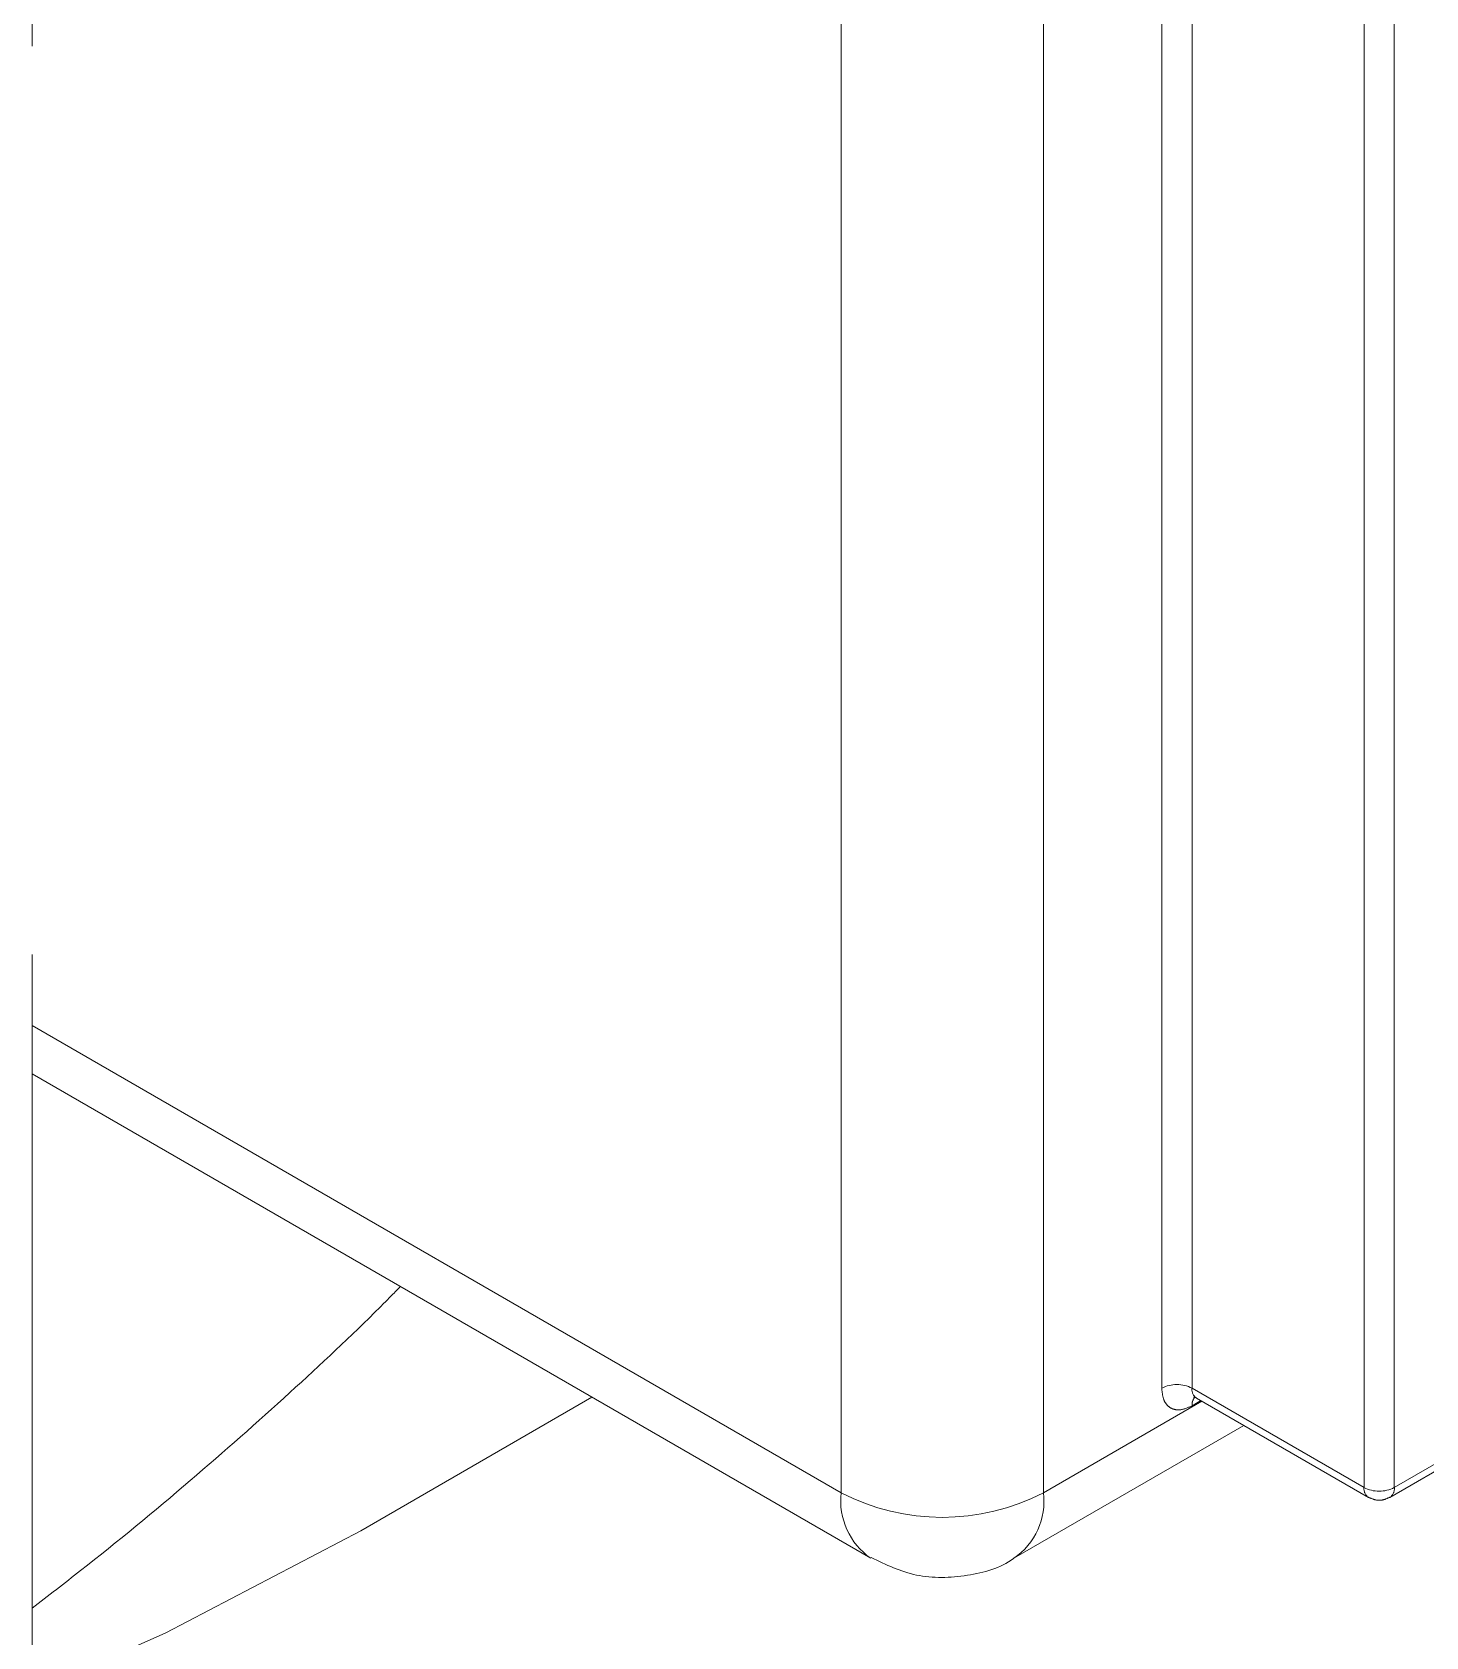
# Paper-space layout 'Blatt1' of a CAD drawing. Header units: millimetres. Extents: x 0 to 1189, y 0 to 841.
# Drawn here: x 923.495 to 925.444, y 249.274 to 251.518 of the extents above; entities that cross this region are included whole.
import ezdxf

# ---------------------------------------------------------------- set-up
doc = ezdxf.new("R2010")
doc.units = ezdxf.units.MM
doc.linetypes.add('PHANTOM', pattern=[12.7, 6.35, -1.27, 1.27, -1.27, 1.27, -1.27])

psp = doc.layouts.new('Blatt1')

# ---------------------------------------------------------------- linework, layer by layer
at = {"color": 7, "linetype": 'PHANTOM', "lineweight": 18}
for p, q in [((923.4948, 260.3881), (923.4948, 140.7649)), ((923.4948, 250.0613), (924.6677, 249.3842)), ((925.3936, 249.4694), (925.705, 249.6492)), ((924.2778, 249.6093), (923.9545, 249.4227)), ((925.1232, 249.6082), (925.3636, 249.4694)), ((924.8676, 249.3842), (925.1894, 249.57))]:
    psp.add_line(p, q, dxfattribs=at)
at = {"color": 8, "linetype": 'PHANTOM', "lineweight": 18}
for p, q in [((925.0745, 252.1173), (925.0745, 249.622)), ((925.117, 252.1173), (925.117, 249.622)), ((924.6262, 252.0724), (924.6262, 249.4758)), ((924.9091, 249.4758), (924.9091, 252.0724)), ((925.3574, 251.9785), (925.3574, 249.4832)), ((925.3998, 249.4832), (925.3998, 251.9785)), ((924.6262, 249.4758), (923.4948, 250.129)), ((925.6962, 249.6543), (925.3998, 249.4832)), ((925.3574, 249.4832), (925.117, 249.622)), ((925.1308, 249.6038), (924.9091, 249.4758)), ((925.117, 249.5975), (925.1294, 249.6046))]:
    psp.add_line(p, q, dxfattribs=at)
at = {"color": 7, "linetype": 'PHANTOM', "lineweight": 18, "flags": 128}
psp.add_lwpolyline([(923.9545, 249.4227), (923.6818, 249.28), (923.4948, 249.197)], dxfattribs=at)
at = {"color": 8, "linetype": 'PHANTOM', "lineweight": 18}
for centre, radius, start, end in [((925.0957, 249.581), 0.0461, 62.6097, 117.3903), ((925.1312, 249.6201), 0.0144, 172.7442, 235.9437), ((925.1333, 249.5987), 0.0164, 139.1148, 184.3596), ((924.7242, 249.465), 0.0986, 173.6951, 235.0533), ((924.7677, 249.7488), 0.3074, 242.6097, 297.3903), ((924.8139, 249.4637), 0.0959, 304.0469, 7.2568), ((925.3721, 249.4816), 0.0148, 173.6996, 235.0033), ((925.3786, 249.5241), 0.0461, 242.6097, 297.3903), ((925.3848, 249.4817), 0.0151, 305.739, 5.6168)]:
    psp.add_arc(centre, radius, start, end, dxfattribs=at)
for points, knots in [([(923.4948, 249.3146), (923.5175, 249.332), (923.5925, 249.3896), (923.7138, 249.4895), (923.8532, 249.6129), (923.9509, 249.7039), (924.0004, 249.7544), (924.0098, 249.764)], [0, 0, 0, 0, 0.125087, 0.414203, 0.685303, 0.94033, 1, 1, 1, 1]), ([(925.0745, 249.622), (925.0751, 249.6161), (925.076, 249.6071), (925.0813, 249.5988), (925.0867, 249.5941), (925.0935, 249.5917), (925.1034, 249.5913), (925.1116, 249.595), (925.117, 249.5975)], [0, 0, 0, 0, 0.239443, 0.369436, 0.5, 0.629993, 0.760557, 1, 1, 1, 1])]:
    psp.add_open_spline(points, degree=3, knots=knots, dxfattribs=at)
at = {"color": 7, "linetype": 'PHANTOM', "lineweight": 18}
for points, knots in [([(925.1191, 249.6094), (925.1192, 249.6094), (925.1193, 249.6095), (925.1221, 249.6091), (925.1229, 249.6083), (925.123, 249.6082)], [0, 0, 0, 0, 0.333371, 0.895193, 1, 1, 1, 1]), ([(925.3636, 249.4695), (925.367, 249.468), (925.3737, 249.465), (925.3845, 249.4653), (925.3906, 249.4682), (925.3935, 249.4695)], [0, 0, 0, 0, 0.352678, 0.694396, 1, 1, 1, 1]), ([(924.6682, 249.3853), (924.6889, 249.3753), (924.7314, 249.355), (924.8021, 249.3578), (924.8492, 249.3703), (924.8675, 249.3842), (924.8676, 249.3843)], [0, 0, 0, 0, 0.326276, 0.668127, 0.998352, 1, 1, 1, 1])]:
    psp.add_open_spline(points, degree=3, knots=knots, dxfattribs=at)

doc.saveas('drawing.dxf')
